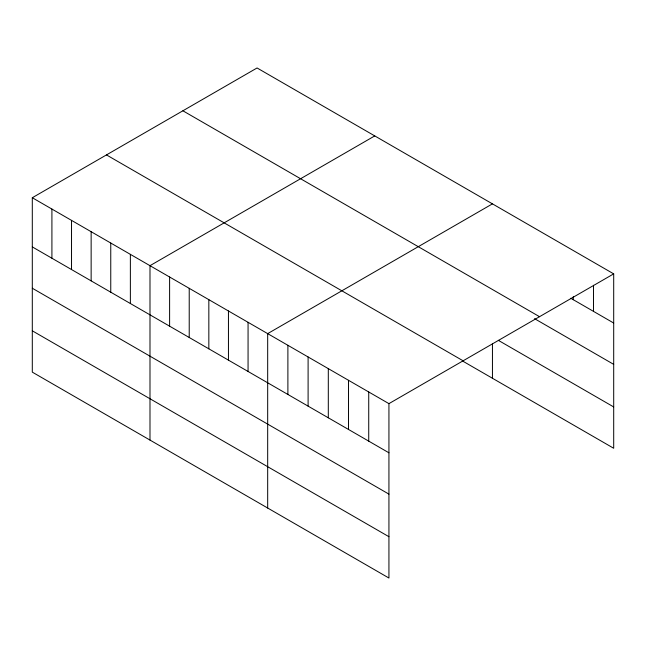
<?xml version="1.0" encoding="UTF-8"?>
<svg xmlns="http://www.w3.org/2000/svg" width="646" height="646" viewBox="0 0 646 646"><rect width="100%" height="100%" fill="white"/><g stroke="black" fill="none" stroke-linecap="round" stroke-linejoin="round"><path stroke-width="0.97" d="M32.3 197.733L388.932 403.637L388.932 578.033L32.3 372.136L32.3 197.733L257.068 67.967L613.7 273.864L613.7 448.267L462.593 361.025M374.753 135.91L149.993 265.676L149.993 440.079M492.446 203.861L267.678 333.627L267.678 508.031M388.932 403.637L613.7 273.864M570.757 298.242L613.7 323.032M182.891 110.789L539.531 316.693M534.549 318.664L613.7 364.36M498.341 340.337L613.7 406.94M106.469 154.911L463.109 360.807M32.3 246.901L388.932 452.798M32.3 288.229L388.932 494.125M32.3 330.809L388.932 536.705M593.488 285.282L593.488 311.364M573.285 296.692L573.285 299.704M492.446 343.825L492.446 378.265M368.729 391.969L368.729 441.137M348.517 380.3L348.517 429.469M328.305 368.632L328.305 417.8M308.102 356.963L308.102 406.132M287.89 345.295L287.89 394.464M248.064 322.306L248.064 371.474M228.45 310.976L228.45 360.145M208.836 299.655L208.836 348.824M189.221 288.326L189.221 337.495M169.607 277.005L169.607 326.173M130.371 254.354L130.371 303.523M110.757 243.033L110.757 292.202M91.143 231.704L91.143 280.873M71.528 220.383L71.528 269.552M51.914 209.054L51.914 258.222"/></g></svg>
